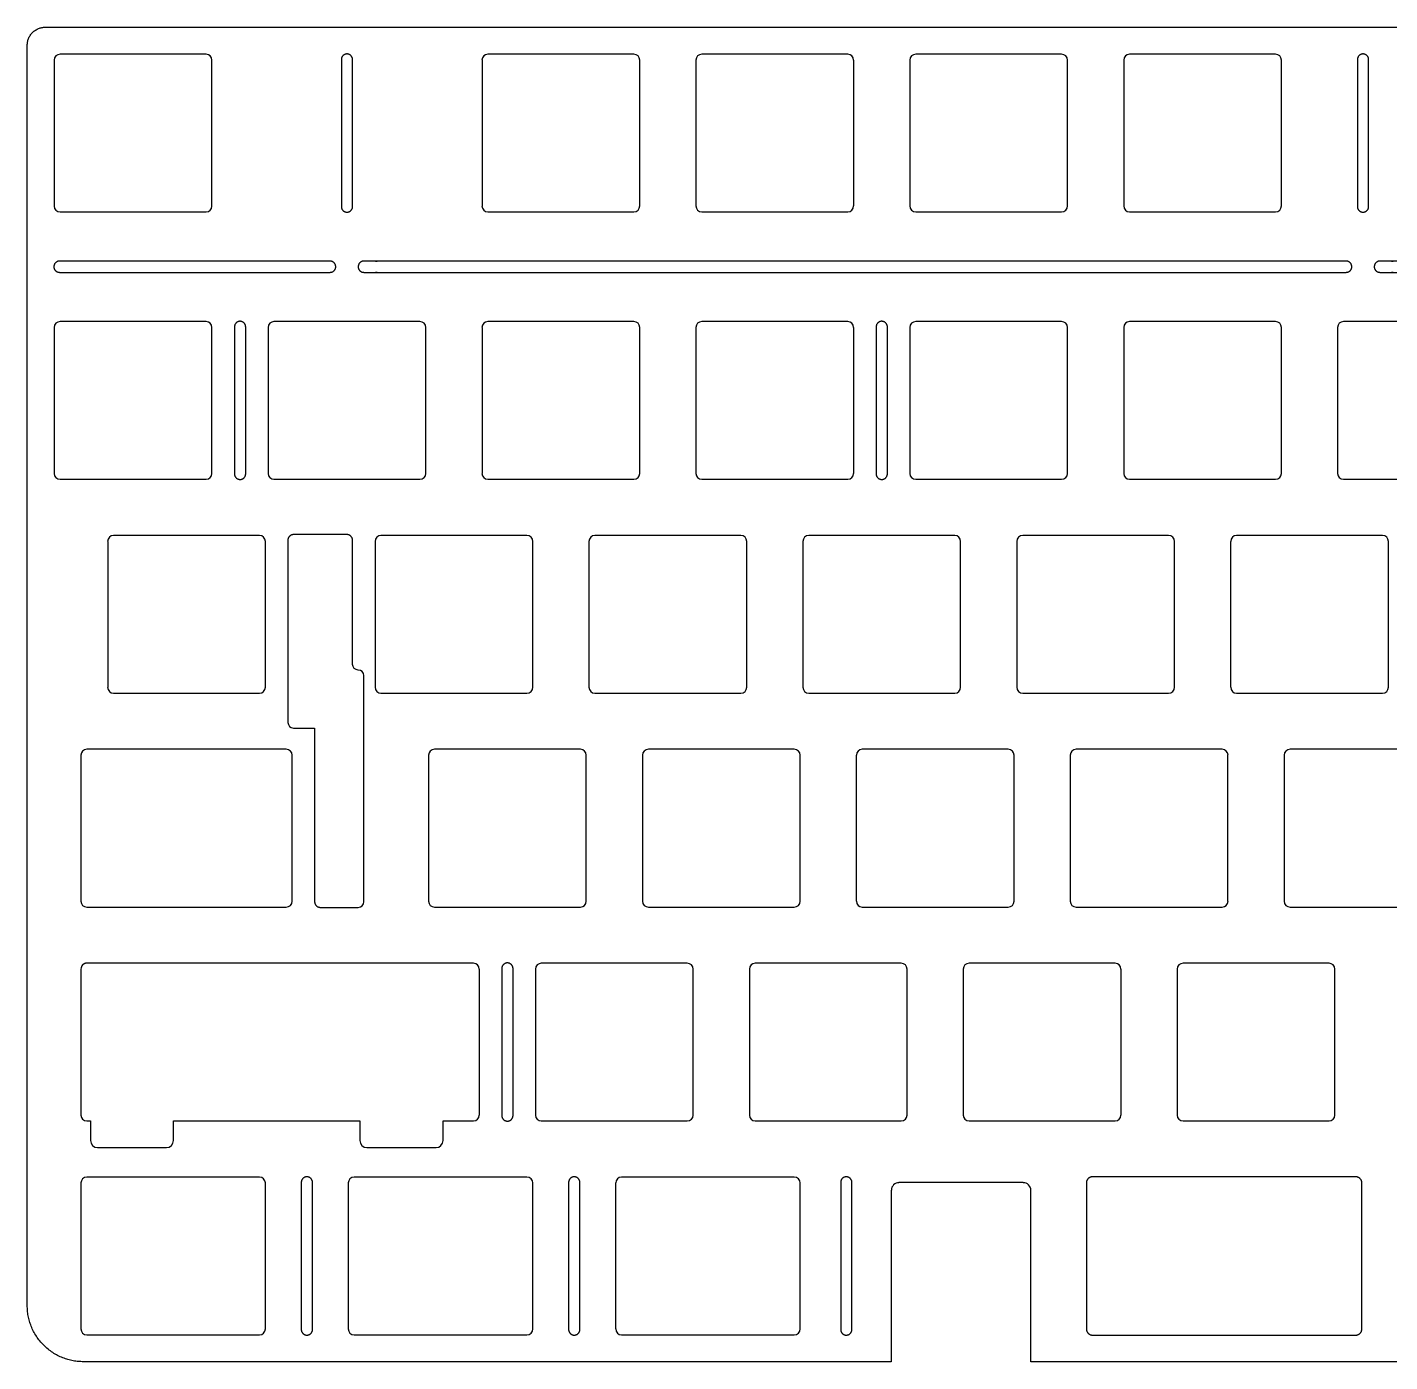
# Model space of a CAD drawing. Header units: millimetres. Extents: x 17 to 446, y 47 to 166.
# Drawn here: x 17.2 to 138.6, y 47.4 to 166.3 of the extents above; entities that cross this region are included whole.
import ezdxf

# ---------------------------------------------------------------- set-up
doc = ezdxf.new("R2010")
doc.units = ezdxf.units.MM
doc.layers.add('默认', color=7, linetype='Continuous', true_color=0x000000)

msp = doc.modelspace()

# ---------------------------------------------------------------- linework, layer by layer
at = {"layer": '默认', "color": 96, "true_color": 0x007f00}
for p, q in [((18.83, 166.29, 4.1), (384.41, 166.29, 4.1)), ((17.23, 52.43, 4.1), (17.23, 164.69, 4.1)), ((33.15, 163.89, 4.1), (20.15, 163.89, 4.1)), ((71.25, 163.89, 4.1), (58.25, 163.89, 4.1)), ((90.3, 163.89, 4.1), (77.3, 163.89, 4.1)), ((109.35, 163.89, 4.1), (96.35, 163.89, 4.1)), ((128.4, 163.89, 4.1), (115.4, 163.89, 4.1)), ((19.63, 163.36, 4.1), (19.63, 150.36, 4.1)), ((33.68, 150.36, 4.1), (33.68, 163.36, 4.1)), ((57.73, 163.36, 4.1), (57.73, 150.37, 4.1)), ((71.78, 150.37, 4.1), (71.78, 163.36, 4.1)), ((76.78, 163.36, 4.1), (76.78, 150.37, 4.1)), ((90.83, 150.37, 4.1), (90.83, 163.36, 4.1)), ((95.83, 163.36, 4.1), (95.83, 150.37, 4.1)), ((109.88, 150.37, 4.1), (109.88, 163.36, 4.1)), ((114.88, 163.36, 4.1), (114.88, 150.37, 4.1)), ((128.93, 150.37, 4.1), (128.93, 163.36, 4.1)), ((20.15, 149.84, 4.1), (33.15, 149.84, 4.1)), ((58.25, 149.84, 4.1), (71.25, 149.84, 4.1)), ((77.3, 149.84, 4.1), (90.3, 149.84, 4.1)), ((96.35, 149.84, 4.1), (109.35, 149.84, 4.1)), ((115.4, 149.84, 4.1), (128.4, 149.84, 4.1)), ((19.63, 139.55, 4.1), (19.63, 126.55, 4.1)), ((33.15, 140.08, 4.1), (20.15, 140.08, 4.1)), ((33.68, 126.55, 4.1), (33.68, 139.55, 4.1)), ((38.68, 139.55, 4.1), (38.68, 126.55, 4.1)), ((52.2, 140.08, 4.1), (39.2, 140.08, 4.1)), ((52.73, 126.55, 4.1), (52.73, 139.55, 4.1)), ((57.73, 139.55, 4.1), (57.73, 126.55, 4.1)), ((71.25, 140.08, 4.1), (58.25, 140.08, 4.1)), ((71.78, 126.55, 4.1), (71.78, 139.55, 4.1)), ((76.78, 139.55, 4.1), (76.78, 126.55, 4.1)), ((90.3, 140.08, 4.1), (77.3, 140.08, 4.1)), ((90.83, 126.55, 4.1), (90.83, 139.55, 4.1)), ((95.83, 139.55, 4.1), (95.83, 126.55, 4.1)), ((109.35, 140.08, 4.1), (96.35, 140.08, 4.1)), ((109.88, 126.55, 4.1), (109.88, 139.55, 4.1)), ((114.88, 139.55, 4.1), (114.88, 126.55, 4.1)), ((128.4, 140.08, 4.1), (115.4, 140.08, 4.1)), ((128.93, 126.55, 4.1), (128.93, 139.55, 4.1)), ((133.93, 139.55, 4.1), (133.93, 126.55, 4.1)), ((147.45, 140.08, 4.1), (134.45, 140.08, 4.1)), ((20.15, 126.03, 4.1), (33.15, 126.03, 4.1)), ((39.2, 126.03, 4.1), (52.2, 126.03, 4.1)), ((58.25, 126.03, 4.1), (71.25, 126.03, 4.1)), ((77.3, 126.03, 4.1), (90.3, 126.03, 4.1)), ((96.35, 126.03, 4.1), (109.35, 126.03, 4.1)), ((115.4, 126.03, 4.1), (128.4, 126.03, 4.1)), ((134.45, 126.03, 4.1), (147.45, 126.03, 4.1)), ((24.39, 120.5, 4.1), (24.39, 107.5, 4.1)), ((37.91, 121.03, 4.1), (24.91, 121.03, 4.1)), ((38.44, 107.5, 4.1), (38.44, 120.5, 4.1)), ((40.44, 120.6, 4.1), (40.44, 104.37, 4.1)), ((46.2, 109.54, 4.1), (46.2, 120.6, 4.1)), ((48.2, 120.5, 4.1), (48.2, 107.5, 4.1)), ((61.73, 121.03, 4.1), (48.73, 121.03, 4.1)), ((62.25, 107.5, 4.1), (62.25, 120.5, 4.1)), ((67.25, 120.5, 4.1), (67.25, 107.5, 4.1)), ((80.78, 121.03, 4.1), (67.78, 121.03, 4.1)), ((81.3, 107.5, 4.1), (81.3, 120.5, 4.1)), ((86.3, 120.5, 4.1), (86.3, 107.5, 4.1)), ((99.83, 121.03, 4.1), (86.83, 121.03, 4.1)), ((100.35, 107.5, 4.1), (100.35, 120.5, 4.1)), ((105.35, 120.5, 4.1), (105.35, 107.5, 4.1)), ((118.88, 121.03, 4.1), (105.88, 121.03, 4.1)), ((119.4, 107.5, 4.1), (119.4, 120.5, 4.1)), ((124.4, 120.5, 4.1), (124.4, 107.5, 4.1)), ((137.93, 121.03, 4.1), (124.93, 121.03, 4.1)), ((138.45, 107.5, 4.1), (138.45, 120.5, 4.1)), ((47.2, 88.4, 4.1), (47.2, 108.54, 4.1)), ((24.91, 106.98, 4.1), (37.91, 106.98, 4.1)), ((48.73, 106.98, 4.1), (61.73, 106.98, 4.1)), ((67.78, 106.98, 4.1), (80.78, 106.98, 4.1)), ((86.83, 106.98, 4.1), (99.83, 106.98, 4.1)), ((105.88, 106.98, 4.1), (118.88, 106.98, 4.1)), ((124.93, 106.98, 4.1), (137.93, 106.98, 4.1)), ((40.3, 101.98, 4.1), (22.53, 101.98, 4.1)), ((66.49, 101.98, 4.1), (53.49, 101.98, 4.1)), ((85.54, 101.98, 4.1), (72.54, 101.98, 4.1)), ((104.59, 101.98, 4.1), (91.59, 101.98, 4.1)), ((123.64, 101.98, 4.1), (110.64, 101.98, 4.1)), ((142.69, 101.98, 4.1), (129.69, 101.98, 4.1)), ((22.01, 101.45, 4.1), (22.01, 88.45, 4.1)), ((40.82, 88.45, 4.1), (40.82, 101.45, 4.1)), ((52.96, 101.45, 4.1), (52.96, 88.45, 4.1)), ((67.01, 88.45, 4.1), (67.01, 101.45, 4.1)), ((72.01, 101.45, 4.1), (72.01, 88.45, 4.1)), ((86.06, 88.45, 4.1), (86.06, 101.45, 4.1)), ((91.06, 101.45, 4.1), (91.06, 88.45, 4.1)), ((105.11, 88.45, 4.1), (105.11, 101.45, 4.1)), ((110.11, 101.45, 4.1), (110.11, 88.45, 4.1)), ((124.16, 88.45, 4.1), (124.16, 101.45, 4.1)), ((129.16, 101.45, 4.1), (129.16, 88.45, 4.1)), ((22.53, 87.93, 4.1), (40.3, 87.93, 4.1)), ((43.32, 87.9, 4.1), (46.7, 87.9, 4.1)), ((53.49, 87.93, 4.1), (66.49, 87.93, 4.1)), ((72.54, 87.93, 4.1), (85.54, 87.93, 4.1)), ((91.59, 87.93, 4.1), (104.59, 87.93, 4.1)), ((110.64, 87.93, 4.1), (123.64, 87.93, 4.1)), ((129.69, 87.93, 4.1), (142.69, 87.93, 4.1)), ((56.96, 82.93, 4.1), (22.53, 82.93, 4.1)), ((76.01, 82.93, 4.1), (63.01, 82.93, 4.1)), ((95.06, 82.93, 4.1), (82.06, 82.93, 4.1)), ((114.11, 82.93, 4.1), (101.11, 82.93, 4.1)), ((133.16, 82.93, 4.1), (120.16, 82.93, 4.1)), ((22.01, 82.4, 4.1), (22.01, 69.4, 4.1)), ((57.49, 69.4, 4.1), (57.49, 82.4, 4.1)), ((62.49, 82.4, 4.1), (62.49, 69.4, 4.1)), ((76.54, 69.4, 4.1), (76.54, 82.4, 4.1)), ((81.54, 82.4, 4.1), (81.54, 69.4, 4.1)), ((95.59, 69.4, 4.1), (95.59, 82.4, 4.1)), ((100.59, 82.4, 4.1), (100.59, 69.4, 4.1)), ((114.64, 69.4, 4.1), (114.64, 82.4, 4.1)), ((119.64, 82.4, 4.1), (119.64, 69.4, 4.1)), ((133.69, 69.4, 4.1), (133.69, 82.4, 4.1)), ((63.01, 68.88, 4.1), (76.01, 68.88, 4.1)), ((82.06, 68.88, 4.1), (95.06, 68.88, 4.1)), ((101.11, 68.88, 4.1), (114.11, 68.88, 4.1)), ((120.16, 68.88, 4.1), (133.16, 68.88, 4.1)), ((23.48, 66.5, 4.1), (29.63, 66.5, 4.1)), ((47.48, 66.5, 4.1), (53.63, 66.5, 4.1)), ((22.01, 63.35, 4.1), (22.01, 50.35, 4.1)), ((37.91, 63.88, 4.1), (22.53, 63.88, 4.1)), ((38.44, 50.35, 4.1), (38.44, 63.35, 4.1)), ((45.82, 63.35, 4.1), (45.82, 50.35, 4.1)), ((61.73, 63.88, 4.1), (46.34, 63.88, 4.1)), ((62.25, 50.35, 4.1), (62.25, 63.35, 4.1)), ((69.63, 63.35, 4.1), (69.63, 50.35, 4.1)), ((85.54, 63.88, 4.1), (70.16, 63.88, 4.1)), ((86.06, 50.35, 4.1), (86.06, 63.35, 4.1)), ((105.93, 63.38, 4.1), (94.86, 63.38, 4.1)), ((22.53, 49.83, 4.1), (37.91, 49.83, 4.1)), ((46.34, 49.83, 4.1), (61.73, 49.83, 4.1)), ((70.16, 49.83, 4.1), (85.54, 49.83, 4.1))]:
    msp.add_line(p, q, dxfattribs=at)
for points in [[(40.94, 103.87), (42.82, 103.87), (42.82, 88.4)], [(22.53, 68.88), (22.86, 68.88), (22.86, 67.13)], [(30.26, 67.13), (30.26, 68.88), (30.28, 68.88)], [(46.83, 68.88), (46.86, 68.88), (46.86, 67.13)], [(54.26, 67.13), (54.26, 68.88), (56.96, 68.88)], [(94.18, 62.7), (94.18, 47.43), (22.23, 47.43)], [(194.27, 62.7), (194.27, 47.43), (106.6, 47.43), (106.6, 62.7)]]:
    msp.add_lwpolyline(points, dxfattribs=at)
for centre, radius, start, end in [((20.15, 163.36, 4.1), 0.525, 90, 180), ((33.15, 163.36, 4.1), 0.525, 0, 90), ((58.25, 163.36, 4.1), 0.525, 90, 180), ((71.25, 163.36, 4.1), 0.525, 0, 90), ((77.3, 163.36, 4.1), 0.525, 90, 180), ((90.3, 163.36, 4.1), 0.525, 0, 90), ((96.35, 163.36, 4.1), 0.525, 90, 180), ((109.35, 163.36, 4.1), 0.525, 360, 90), ((115.4, 163.36, 4.1), 0.525, 90, 180), ((128.4, 163.36, 4.1), 0.525, 0, 90), ((20.15, 150.36, 4.1), 0.525, 180, 270), ((33.15, 150.36, 4.1), 0.525, 270, 360), ((58.25, 150.37, 4.1), 0.525, 180, 270), ((71.25, 150.37, 4.1), 0.525, 270, 0), ((77.3, 150.37, 4.1), 0.525, 180, 270), ((90.3, 150.37, 4.1), 0.525, 270, 360), ((96.35, 150.37, 4.1), 0.525, 180, 270), ((109.35, 150.37, 4.1), 0.525, 270, 0), ((115.4, 150.37, 4.1), 0.525, 180, 270), ((128.4, 150.37, 4.1), 0.525, 270, 360), ((20.15, 139.55, 4.1), 0.525, 90, 180), ((33.15, 139.55, 4.1), 0.525, 0, 90), ((39.2, 139.55, 4.1), 0.525, 90, 180), ((52.2, 139.55, 4.1), 0.525, 0, 90), ((58.25, 139.55, 4.1), 0.525, 90, 180), ((71.25, 139.55, 4.1), 0.525, 0, 90), ((77.3, 139.55, 4.1), 0.525, 90, 180), ((90.3, 139.55, 4.1), 0.525, 0, 90), ((96.35, 139.55, 4.1), 0.525, 90, 180), ((109.35, 139.55, 4.1), 0.525, 0, 90), ((115.4, 139.55, 4.1), 0.525, 90, 180), ((128.4, 139.55, 4.1), 0.525, 0, 90), ((134.45, 139.55, 4.1), 0.525, 90, 180), ((20.15, 126.55, 4.1), 0.525, 180, 270), ((33.15, 126.55, 4.1), 0.525, 270, 360), ((39.2, 126.55, 4.1), 0.525, 180, 270), ((52.2, 126.55, 4.1), 0.525, 270, 360), ((58.25, 126.55, 4.1), 0.525, 180, 270), ((71.25, 126.55, 4.1), 0.525, 270, 360), ((77.3, 126.55, 4.1), 0.525, 180, 270), ((90.3, 126.55, 4.1), 0.525, 270, 360), ((96.35, 126.55, 4.1), 0.525, 180, 270), ((109.35, 126.55, 4.1), 0.525, 270, 360), ((115.4, 126.55, 4.1), 0.525, 180, 270), ((128.4, 126.55, 4.1), 0.525, 270, 360), ((134.45, 126.55, 4.1), 0.525, 180, 270), ((24.91, 120.5, 4.1), 0.525, 90, 180), ((37.91, 120.5, 4.1), 0.525, 0, 90), ((48.73, 120.5, 4.1), 0.525, 90, 180), ((61.73, 120.5, 4.1), 0.525, 0, 90), ((67.78, 120.5, 4.1), 0.525, 90, 180), ((80.78, 120.5, 4.1), 0.525, 0, 90), ((86.83, 120.5, 4.1), 0.525, 90, 180), ((99.83, 120.5, 4.1), 0.525, 0, 90), ((105.88, 120.5, 4.1), 0.525, 90, 180), ((118.88, 120.5, 4.1), 0.525, 0, 90), ((124.93, 120.5, 4.1), 0.525, 90, 180), ((137.93, 120.5, 4.1), 0.525, 0, 90), ((46.7, 108.54, 4.1), 0.5, 0, 89.9699), ((24.91, 107.5, 4.1), 0.525, 180, 270), ((37.91, 107.5, 4.1), 0.525, 270, 360), ((48.73, 107.5, 4.1), 0.525, 180, 270), ((61.73, 107.5, 4.1), 0.525, 270, 360), ((67.78, 107.5, 4.1), 0.525, 180, 270), ((80.78, 107.5, 4.1), 0.525, 270, 360), ((86.83, 107.5, 4.1), 0.525, 180, 270), ((99.83, 107.5, 4.1), 0.525, 270, 360), ((105.88, 107.5, 4.1), 0.525, 180, 270), ((118.88, 107.5, 4.1), 0.525, 270, 360), ((124.93, 107.5, 4.1), 0.525, 180, 270), ((137.93, 107.5, 4.1), 0.525, 270, 360), ((40.94, 104.37, 4.1), 0.5, 180, 270), ((22.53, 101.45, 4.1), 0.525, 90, 180), ((40.3, 101.45, 4.1), 0.525, 360, 90), ((53.49, 101.45, 4.1), 0.525, 90, 180), ((66.49, 101.45, 4.1), 0.525, 0, 90), ((72.54, 101.45, 4.1), 0.525, 90, 180), ((85.54, 101.45, 4.1), 0.525, 0, 90), ((91.59, 101.45, 4.1), 0.525, 90, 180), ((104.59, 101.45, 4.1), 0.525, 0, 90), ((110.64, 101.45, 4.1), 0.525, 90, 180), ((123.64, 101.45, 4.1), 0.525, 0, 90), ((129.69, 101.45, 4.1), 0.525, 90, 180), ((22.53, 88.45, 4.1), 0.525, 180, 270), ((40.3, 88.45, 4.1), 0.525, 270, 360), ((46.7, 88.4, 4.1), 0.5, 270, 0), ((53.49, 88.45, 4.1), 0.525, 180, 270), ((66.49, 88.45, 4.1), 0.525, 270, 360), ((72.54, 88.45, 4.1), 0.525, 180, 270), ((85.54, 88.45, 4.1), 0.525, 270, 360), ((91.59, 88.45, 4.1), 0.525, 180, 270), ((104.59, 88.45, 4.1), 0.525, 270, 360), ((110.64, 88.45, 4.1), 0.525, 180, 270), ((123.64, 88.45, 4.1), 0.525, 270, 360), ((129.69, 88.45, 4.1), 0.525, 180, 270), ((22.53, 82.4, 4.1), 0.525, 134.9992, 180), ((56.96, 82.4, 4.1), 0.525, 360, 90), ((63.01, 82.4, 4.1), 0.525, 90, 180), ((76.01, 82.4, 4.1), 0.525, 0, 90), ((82.06, 82.4, 4.1), 0.525, 90, 180), ((95.06, 82.4, 4.1), 0.525, 0, 90), ((101.11, 82.4, 4.1), 0.525, 90, 180), ((114.11, 82.4, 4.1), 0.525, 0, 90), ((120.16, 82.4, 4.1), 0.525, 90, 180), ((133.16, 82.4, 4.1), 0.525, 0, 90), ((22.53, 69.4, 4.1), 0.525, 180, 269.9985), ((56.96, 69.4, 4.1), 0.525, 270, 0), ((63.01, 69.4, 4.1), 0.525, 180, 270), ((76.01, 69.4, 4.1), 0.525, 270, 360), ((82.06, 69.4, 4.1), 0.525, 180, 270), ((95.06, 69.4, 4.1), 0.525, 270, 360), ((101.11, 69.4, 4.1), 0.525, 180, 270), ((114.11, 69.4, 4.1), 0.525, 270, 360), ((120.16, 69.4, 4.1), 0.525, 180, 270), ((133.16, 69.4, 4.1), 0.525, 270, 360), ((23.48, 67.13, 4.1), 0.625, 180, 270), ((29.63, 67.13, 4.1), 0.625, 270, 0), ((47.48, 67.13, 4.1), 0.625, 180, 270), ((53.63, 67.13, 4.1), 0.625, 270, 0), ((22.53, 63.35, 4.1), 0.525, 90, 180), ((37.91, 63.35, 4.1), 0.525, 360, 90), ((46.34, 63.35, 4.1), 0.525, 90, 180), ((61.73, 63.35, 4.1), 0.525, 0, 90), ((70.16, 63.35, 4.1), 0.525, 90, 180), ((85.54, 63.35, 4.1), 0.525, 0, 90), ((94.86, 62.7, 4.1), 0.675, 90, 180), ((105.93, 62.7, 4.1), 0.675, 0, 90), ((22.53, 50.35, 4.1), 0.525, 180, 270), ((37.91, 50.35, 4.1), 0.525, 270, 0), ((46.34, 50.35, 4.1), 0.525, 180, 270), ((61.73, 50.35, 4.1), 0.525, 270, 0), ((70.16, 50.35, 4.1), 0.525, 180, 270), ((85.54, 50.35, 4.1), 0.525, 270, 0)]:
    msp.add_arc(centre, radius, start, end, dxfattribs=at)
at = {"layer": '默认', "color": 96, "true_color": 0x007f00, "extrusion": (0, 0, -1)}
msp.add_arc((-46.7, 109.54, -4.1), 0.5, 270.0301, 0, dxfattribs=at)
at = {"layer": '默认', "color": 96, "true_color": 0x007f00}
for points, weights in [([(17.23, 164.69, 4.1), (17.23, 166.29, 4.1), (18.83, 166.29, 4.1)], [1, 0.707106781187, 1]), ([(40.94, 121.1, 4.1), (40.44, 121.1, 4.1), (40.44, 120.6, 4.1)], [1, 0.707106781187, 1]), ([(46.2, 120.6, 4.1), (46.2, 121.1, 4.1), (45.7, 121.1, 4.1)], [1, 0.707106781187, 1]), ([(42.82, 88.4, 4.1), (42.82, 87.9, 4.1), (43.32, 87.9, 4.1)], [1, 0.707106781187, 1]), ([(22.53, 82.93, 4.1), (22.32, 82.93, 4.1), (22.16, 82.77, 4.1)], [1, 0.923877008341, 1]), ([(112.1, 63.9, 4.1), (111.55, 63.9, 4.1), (111.55, 63.35, 4.1)], [1, 0.707106781187, 1]), ([(136.09, 63.35, 4.1), (136.09, 63.9, 4.1), (135.54, 63.9, 4.1)], [1, 0.707106781186, 1]), ([(22.23, 47.43, 4.1), (17.23, 47.43, 4.1), (17.23, 52.43, 4.1)], [1, 0.707106781187, 1]), ([(111.55, 50.35, 4.1), (111.55, 49.8, 4.1), (112.1, 49.8, 4.1)], [1, 0.707106781186, 1]), ([(135.54, 49.8, 4.1), (136.09, 49.8, 4.1), (136.09, 50.35, 4.1)], [1, 0.707106781186, 1])]:
    msp.add_rational_spline(points, weights, degree=2, dxfattribs=at)
for points, weights, knots in [([(46.2, 163.41, 4.1), (46.2, 163.91, 4.1), (45.7, 163.91, 4.1), (45.2, 163.91, 4.1), (45.2, 163.41, 4.1)], [1, 0.707106781186, 1, 0.707106781186, 1], [6090.019728, 6090.019728, 6090.019728, 6090.805126, 6090.805126, 6091.590524, 6091.590524, 6091.590524]), ([(136.69, 163.41, 4.1), (136.69, 163.91, 4.1), (136.19, 163.91, 4.1), (135.69, 163.91, 4.1), (135.69, 163.41, 4.1)], [1, 0.707106781186, 1, 0.707106781186, 1], [6090.019728, 6090.019728, 6090.019728, 6090.805126, 6090.805126, 6091.590524, 6091.590524, 6091.590524]), ([(45.2, 150.32, 4.1), (45.2, 149.82, 4.1), (45.7, 149.82, 4.1), (46.2, 149.82, 4.1), (46.2, 150.32, 4.1)], [1, 0.707106781187, 1, 0.707106781187, 1], [6075.352932, 6075.352932, 6075.352932, 6076.13833, 6076.13833, 6076.923728, 6076.923728, 6076.923728]), ([(135.69, 150.32, 4.1), (135.69, 149.82, 4.1), (136.19, 149.82, 4.1), (136.69, 149.82, 4.1), (136.69, 150.32, 4.1)], [1, 0.707106781187, 1, 0.707106781187, 1], [6075.352932, 6075.352932, 6075.352932, 6076.13833, 6076.13833, 6076.923728, 6076.923728, 6076.923728]), ([(20.1, 145.46, 4.1), (19.6, 145.46, 4.1), (19.6, 144.96, 4.1), (19.6, 144.46, 4.1), (20.1, 144.46, 4.1)], [1, 0.707106781186, 1, 0.707106781186, 1], [6090.019728, 6090.019728, 6090.019728, 6090.805126, 6090.805126, 6091.590524, 6091.590524, 6091.590524]), ([(44.2, 144.46, 4.1), (44.7, 144.46, 4.1), (44.7, 144.96, 4.1), (44.7, 145.46, 4.1), (44.2, 145.46, 4.1)], [1, 0.707106781187, 1, 0.707106781187, 1], [6075.352932, 6075.352932, 6075.352932, 6076.13833, 6076.13833, 6076.923728, 6076.923728, 6076.923728]), ([(47.2, 145.46, 4.1), (46.7, 145.46, 4.1), (46.7, 144.96, 4.1), (46.7, 144.46, 4.1), (47.2, 144.46, 4.1)], [1, 0.707106781186, 1, 0.707106781186, 1], [6090.019728, 6090.019728, 6090.019728, 6090.805126, 6090.805126, 6091.590524, 6091.590524, 6091.590524]), ([(134.69, 144.46, 4.1), (135.19, 144.46, 4.1), (135.19, 144.96, 4.1), (135.19, 145.46, 4.1), (134.69, 145.46, 4.1)], [1, 0.707106781187, 1, 0.707106781187, 1], [6075.352932, 6075.352932, 6075.352932, 6076.13833, 6076.13833, 6076.923728, 6076.923728, 6076.923728]), ([(137.69, 145.46, 4.1), (137.19, 145.46, 4.1), (137.19, 144.96, 4.1), (137.19, 144.46, 4.1), (137.69, 144.46, 4.1)], [1, 0.707106781186, 1, 0.707106781186, 1], [6090.019728, 6090.019728, 6090.019728, 6090.805126, 6090.805126, 6091.590524, 6091.590524, 6091.590524]), ([(36.68, 139.6, 4.1), (36.68, 140.1, 4.1), (36.18, 140.1, 4.1), (35.68, 140.1, 4.1), (35.68, 139.6, 4.1)], [1, 0.707106781186, 1, 0.707106781186, 1], [6090.019728, 6090.019728, 6090.019728, 6090.805126, 6090.805126, 6091.590524, 6091.590524, 6091.590524]), ([(93.83, 139.6, 4.1), (93.83, 140.1, 4.1), (93.33, 140.1, 4.1), (92.83, 140.1, 4.1), (92.83, 139.6, 4.1)], [1, 0.707106781186, 1, 0.707106781186, 1], [6119.353321, 6119.353321, 6119.353321, 6120.138719, 6120.138719, 6120.924117, 6120.924117, 6120.924117]), ([(35.68, 126.51, 4.1), (35.68, 126.01, 4.1), (36.18, 126.01, 4.1), (36.68, 126.01, 4.1), (36.68, 126.51, 4.1)], [1, 0.707106781187, 1, 0.707106781187, 1], [6075.352932, 6075.352932, 6075.352932, 6076.13833, 6076.13833, 6076.923728, 6076.923728, 6076.923728]), ([(92.83, 126.51, 4.1), (92.83, 126.01, 4.1), (93.33, 126.01, 4.1), (93.83, 126.01, 4.1), (93.83, 126.51, 4.1)], [1, 0.707106781187, 1, 0.707106781187, 1], [6104.686524, 6104.686524, 6104.686524, 6105.471922, 6105.471922, 6106.257321, 6106.257321, 6106.257321]), ([(60.49, 82.45, 4.1), (60.49, 82.95, 4.1), (59.99, 82.95, 4.1), (59.49, 82.95, 4.1), (59.49, 82.45, 4.1)], [1, 0.707106781187, 1, 0.707106781187, 1], [8389.15855, 8389.15855, 8389.15855, 8389.943948, 8389.943948, 8390.729346, 8390.729346, 8390.729346]), ([(59.49, 69.36, 4.1), (59.49, 68.86, 4.1), (59.99, 68.86, 4.1), (60.49, 68.86, 4.1), (60.49, 69.36, 4.1)], [1, 0.707106781187, 1, 0.707106781187, 1], [8374.491753, 8374.491753, 8374.491753, 8375.277151, 8375.277151, 8376.06255, 8376.06255, 8376.06255]), ([(42.63, 63.4, 4.1), (42.63, 63.9, 4.1), (42.13, 63.9, 4.1), (41.63, 63.9, 4.1), (41.63, 63.4, 4.1)], [1, 0.707106781187, 1, 0.707106781187, 1], [7022.839607, 7022.839607, 7022.839607, 7023.625005, 7023.625005, 7024.410403, 7024.410403, 7024.410403]), ([(66.44, 63.4, 4.1), (66.44, 63.9, 4.1), (65.94, 63.9, 4.1), (65.44, 63.9, 4.1), (65.44, 63.4, 4.1)], [1, 0.707106781187, 1, 0.707106781187, 1], [7053.750916, 7053.750916, 7053.750916, 7054.536314, 7054.536314, 7055.321712, 7055.321712, 7055.321712]), ([(90.67, 63.4, 4.1), (90.67, 63.9, 4.1), (90.17, 63.9, 4.1), (89.67, 63.9, 4.1), (89.67, 63.4, 4.1)], [1, 0.707106781187, 1, 0.707106781187, 1], [6995.069891, 6995.069891, 6995.069891, 6995.855289, 6995.855289, 6996.640687, 6996.640687, 6996.640687]), ([(41.63, 50.3, 4.1), (41.63, 49.8, 4.1), (42.13, 49.8, 4.1), (42.63, 49.8, 4.1), (42.63, 50.3, 4.1)], [1, 0.707106781187, 1, 0.707106781187, 1], [7037.509863, 7037.509863, 7037.509863, 7038.295261, 7038.295261, 7039.08066, 7039.08066, 7039.08066]), ([(65.44, 50.3, 4.1), (65.44, 49.8, 4.1), (65.94, 49.8, 4.1), (66.44, 49.8, 4.1), (66.44, 50.3, 4.1)], [1, 0.707106781187, 1, 0.707106781187, 1], [7068.421172, 7068.421172, 7068.421172, 7069.20657, 7069.20657, 7069.991969, 7069.991969, 7069.991969]), ([(89.67, 50.3, 4.1), (89.67, 49.8, 4.1), (90.17, 49.8, 4.1), (90.67, 49.8, 4.1), (90.67, 50.3, 4.1)], [1, 0.707106781187, 1, 0.707106781187, 1], [7009.740147, 7009.740147, 7009.740147, 7010.525545, 7010.525545, 7011.310943, 7011.310943, 7011.310943])]:
    msp.add_rational_spline(points, weights, degree=2, knots=knots, dxfattribs=at)
for points, degree in [([(45.2, 163.41, 4.1), (45.2, 156.87, 4.1), (45.2, 150.32, 4.1)], 2), ([(46.2, 150.32, 4.1), (46.2, 156.87, 4.1), (46.2, 163.41, 4.1)], 2), ([(135.69, 163.41, 4.1), (135.69, 156.87, 4.1), (135.69, 150.32, 4.1)], 2), ([(136.69, 150.32, 4.1), (136.69, 156.87, 4.1), (136.69, 163.41, 4.1)], 2), ([(44.2, 145.46, 4.1), (26.65, 145.46, 4.1), (20.1, 145.46, 4.1)], 2), ([(20.1, 144.46, 4.1), (26.65, 144.46, 4.1), (44.2, 144.46, 4.1)], 2), ([(134.69, 145.46, 4.1), (53.75, 145.46, 4.1), (47.2, 145.46, 4.1)], 2), ([(47.2, 144.46, 4.1), (53.75, 144.46, 4.1), (134.69, 144.46, 4.1)], 2), ([(220.41, 145.46, 4.1), (144.04, 145.46, 4.1), (137.69, 145.46, 4.1)], 2), ([(137.69, 144.46, 4.1), (144.04, 144.46, 4.1), (220.41, 144.46, 4.1)], 2), ([(35.68, 139.6, 4.1), (35.68, 133.05, 4.1), (35.68, 126.51, 4.1)], 2), ([(36.68, 126.51, 4.1), (36.68, 133.05, 4.1), (36.68, 139.6, 4.1)], 2), ([(92.83, 139.6, 4.1), (92.83, 133.05, 4.1), (92.83, 126.51, 4.1)], 2), ([(93.83, 126.51, 4.1), (93.83, 133.05, 4.1), (93.83, 139.6, 4.1)], 2), ([(45.7, 121.1, 4.1), (43.32, 121.1, 4.1), (40.94, 121.1, 4.1)], 2), ([(59.49, 82.45, 4.1), (59.49, 75.9, 4.1), (59.49, 69.36, 4.1)], 2), ([(60.49, 69.36, 4.1), (60.49, 75.9, 4.1), (60.49, 82.45, 4.1)], 2), ([(30.28, 68.88, 4.1), (35.62, 68.88, 4.1), (41.13, 68.88, 4.1), (46.83, 68.88, 4.1)], 3), ([(41.63, 63.4, 4.1), (41.63, 56.85, 4.1), (41.63, 50.3, 4.1)], 2), ([(42.63, 50.3, 4.1), (42.63, 56.85, 4.1), (42.63, 63.4, 4.1)], 2), ([(65.44, 63.4, 4.1), (65.44, 56.85, 4.1), (65.44, 50.3, 4.1)], 2), ([(66.44, 50.3, 4.1), (66.44, 56.85, 4.1), (66.44, 63.4, 4.1)], 2), ([(89.67, 63.4, 4.1), (89.67, 56.85, 4.1), (89.67, 50.3, 4.1)], 2), ([(90.67, 50.3, 4.1), (90.67, 56.85, 4.1), (90.67, 63.4, 4.1)], 2), ([(111.55, 63.35, 4.1), (111.55, 56.85, 4.1), (111.55, 50.35, 4.1)], 2), ([(135.54, 63.9, 4.1), (123.82, 63.9, 4.1), (112.1, 63.9, 4.1)], 2), ([(136.09, 50.35, 4.1), (136.09, 56.85, 4.1), (136.09, 63.35, 4.1)], 2), ([(112.1, 49.8, 4.1), (123.82, 49.8, 4.1), (135.54, 49.8, 4.1)], 2)]:
    msp.add_open_spline(points, degree=degree, dxfattribs=at)

doc.saveas('drawing.dxf')
